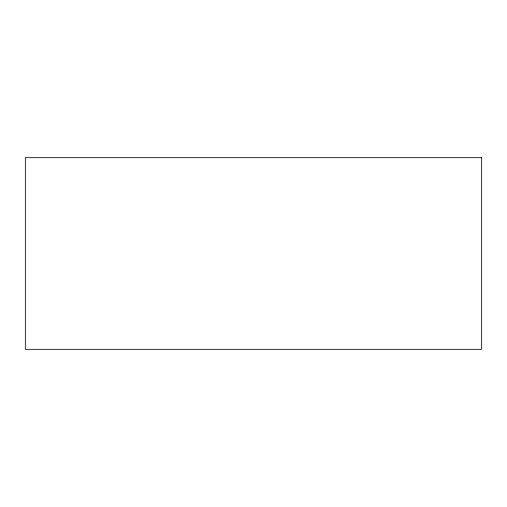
<?xml version="1.0" encoding="UTF-8"?>
<svg xmlns="http://www.w3.org/2000/svg" width="507" height="507" viewBox="0 0 507 507"><rect width="100%" height="100%" fill="white"/><g stroke="black" fill="none" stroke-linecap="round" stroke-linejoin="round"><path stroke-width="0.76" d="M481.65 157.677L25.35 157.677L25.35 349.323L481.65 349.323L481.65 157.677"/></g></svg>
